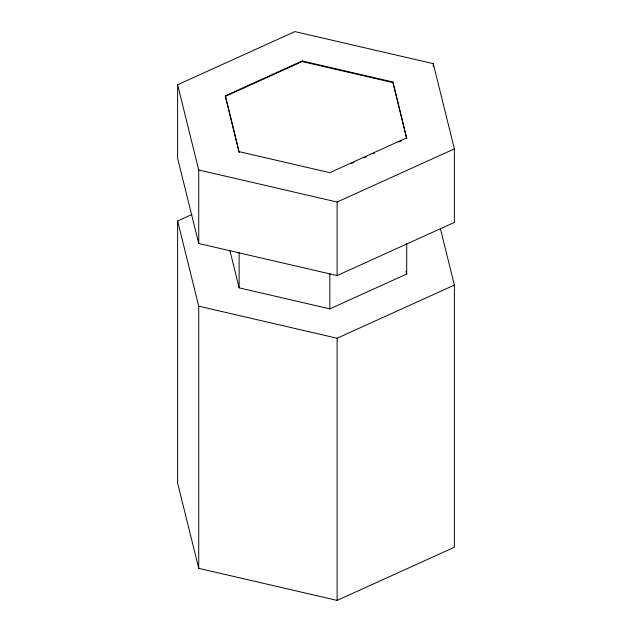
<?xml version="1.0" encoding="UTF-8"?>
<svg xmlns="http://www.w3.org/2000/svg" width="632" height="632" viewBox="0 0 632 632"><rect width="100%" height="100%" fill="white"/><g stroke="black" fill="none" stroke-linecap="round" stroke-linejoin="round"><path stroke-width="0.95" d="M177.624 84.759L294.891 31.6L433.276 63.658L454.376 148.868L454.376 222.401L337.109 275.56L198.725 243.502L177.624 158.284L177.624 84.759L198.725 169.976L198.725 243.502M225.308 95.811L239.141 152.257L225.308 95.811L302.167 60.964L392.859 81.978L406.692 138.424L392.859 81.978M225.308 96.412L302.167 61.573L392.859 82.579M440.386 228.587L454.376 285.079L454.376 547.241L337.109 600.4L198.725 568.342L177.624 483.132L177.624 220.963L191.946 214.469M406.692 137.823L329.833 172.662L239.141 151.656M351.281 163.546L353.96 162.329M363.795 157.874L366.473 156.657M372.73 153.821L374.515 153.007M398.642 142.074L401.328 140.857M198.725 169.976L337.109 202.035L454.376 148.868M230.001 250.944L239.141 287.86L329.833 308.866L406.692 274.027L406.692 243.668M177.624 220.963L198.725 306.18L337.109 338.238L454.376 285.079M405.981 271.191L406.692 274.027M433.276 63.658L433.276 66.597M337.109 202.035L337.109 275.56M337.109 338.238L337.109 600.4M329.833 273.609L329.833 308.866M302.167 60.964L302.167 61.573M239.141 252.603L239.141 287.86M198.725 306.18L198.725 568.342"/></g></svg>
